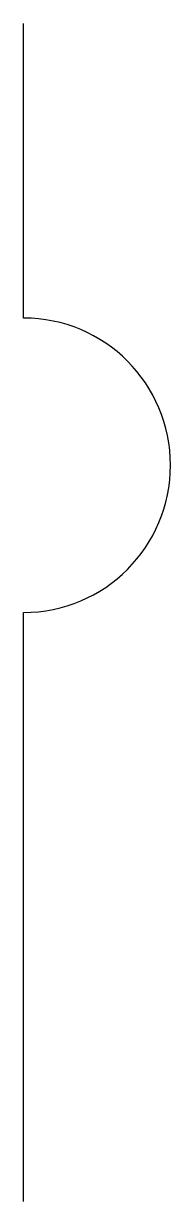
# Model space of a CAD drawing. Header units: metres. Extents: x 0 to 25, y 0 to 200.
import ezdxf

# ---------------------------------------------------------------- set-up
doc = ezdxf.new("R2010")
doc.units = ezdxf.units.M

msp = doc.modelspace()

# ---------------------------------------------------------------- linework, layer by layer
msp.add_lwpolyline([(0, 0), (0, 50), (0, 100, 1), (0, 150), (0, 200)], format="xyb")

doc.saveas('drawing.dxf')
